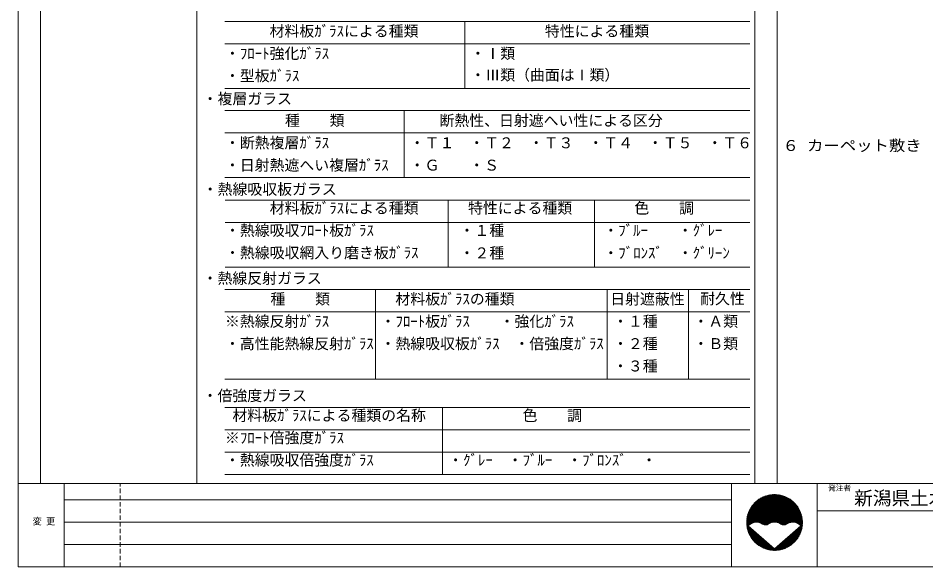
# Model space of a CAD drawing. Units: millimetres on the paper. Extents: x -398 to 394, y -286 to 284.
# Drawn here: x -398.2 to -154.2, y -285.6 to -138.2 of the extents above; entities that cross this region are included whole.
import ezdxf
from ezdxf.enums import TextEntityAlignment as Align

# ---------------------------------------------------------------- set-up
doc = ezdxf.new("R2010")
doc.units = ezdxf.units.MM
doc.linetypes.add('DASHED1', pattern=[1.8, 1.2, -0.6])
doc.layers.add('0-1', color=4, linetype='Continuous', lineweight=9)
doc.layers.add('0-F_ﾀｲﾄﾙ', color=5, linetype='Continuous', lineweight=9)
doc.layers.add('0-2_文字', color=7, linetype='Continuous')
doc.styles.add('ＭＳ ゴシック', font='')
doc.styles.get('ＭＳ ゴシック').set_extended_font_data('MS Gothic')

msp = doc.modelspace()

# ---------------------------------------------------------------- linework, layer by layer
at = {"layer": '0-1'}
for p, q in [((-392.185, -263.15), (-392.185, 284.35)), ((-350.192, -263.15), (-350.192, 284.35)), ((-200.186, 284.35), (-200.186, -263.15)), ((-194.186, 284.35), (-194.186, -263.15)), ((-342.591, -139.021), (-201.509, -139.021)), ((-278.091, -139.021), (-278.091, -157.021)), ((-342.591, -145.021), (-201.509, -145.021)), ((-342.591, -157.021), (-201.509, -157.021)), ((-342.591, -162.987), (-201.509, -162.987)), ((-294.418, -162.987), (-294.418, -180.987)), ((-342.591, -168.987), (-201.509, -168.987)), ((-342.591, -180.987), (-201.509, -180.987)), ((-342.561, -187.024), (-201.48, -187.024)), ((-282.561, -187.024), (-282.561, -205.024)), ((-243.275, -187.024), (-243.275, -205.024)), ((-342.561, -193.024), (-201.48, -193.024)), ((-342.561, -205.024), (-201.48, -205.024)), ((-342.591, -211.049), (-201.509, -211.049)), ((-302.091, -211.049), (-302.091, -235.121)), ((-239.875, -211.049), (-239.875, -235.121)), ((-218.023, -211.049), (-218.023, -235.121)), ((-342.591, -217.049), (-201.509, -217.049)), ((-342.591, -235.121), (-201.509, -235.121)), ((-342.591, -242.73), (-201.509, -242.73)), ((-284.091, -242.73), (-284.091, -260.73)), ((-342.591, -248.73), (-201.509, -248.73)), ((-342.591, -254.73), (-201.509, -254.73)), ((-342.591, -260.73), (-201.509, -260.73))]:
    msp.add_line(p, q, dxfattribs=at)
at = {"layer": '0-F_ﾀｲﾄﾙ', "color": 7}
for p, q in [((-398.185, -263.15), (393.814, -263.15)), ((-398.185, -263.15), (393.814, -263.15)), ((-398.185, -263.15), (393.814, -263.15)), ((-385.785, -285.565), (-385.785, -263.15)), ((-206.435, -285.565), (-206.435, -263.15)), ((-183.435, -285.565), (-183.435, -263.15)), ((-385.785, -267.55), (-206.435, -267.55)), ((-183.435, -270.55), (-6.686, -270.55)), ((-385.785, -273.55), (-206.435, -273.55)), ((-385.785, -279.55), (-206.435, -279.55)), ((393.814, -285.565), (-398.185, -285.565))]:
    msp.add_line(p, q, dxfattribs=at)
at = {"layer": '0-F_ﾀｲﾄﾙ', "color": 7, "linetype": 'DASHED1'}
msp.add_line((-370.786, -285.565), (-370.786, -263.15), dxfattribs=at)
at = {"layer": '0-F_ﾀｲﾄﾙ'}
for p, q in [((-202.335, -273.658), (-194.827, -266.15)), ((-202.334, -273.798), (-194.687, -266.151)), ((-202.334, -273.516), (-194.969, -266.151)), ((-202.33, -273.936), (-194.549, -266.155)), ((-202.33, -273.37), (-195.115, -266.155)), ((-202.324, -274.071), (-194.414, -266.161)), ((-202.323, -273.222), (-195.263, -266.162)), ((-202.315, -274.204), (-194.282, -266.17)), ((-202.313, -273.07), (-195.415, -266.172)), ((-202.304, -274.334), (-194.151, -266.181)), ((-202.299, -272.915), (-195.57, -266.186)), ((-202.291, -274.463), (-194.022, -266.194)), ((-202.282, -272.756), (-195.729, -266.203)), ((-202.276, -274.589), (-193.896, -266.209)), ((-202.261, -272.594), (-195.891, -266.224)), ((-202.26, -274.714), (-193.771, -266.226)), ((-202.241, -274.837), (-193.648, -266.244)), ((-202.235, -272.427), (-196.058, -266.25)), ((-202.205, -272.255), (-196.23, -266.281)), ((-202.169, -272.078), (-196.408, -266.316)), ((-202.127, -271.894), (-196.591, -266.358)), ((-202.079, -271.705), (-196.78, -266.406)), ((-202.023, -271.507), (-196.978, -266.462)), ((-201.958, -271.301), (-197.184, -266.527)), ((-201.883, -271.085), (-197.4, -266.602)), ((-201.796, -270.856), (-197.629, -266.689)), ((-201.692, -270.611), (-197.874, -266.793)), ((-201.569, -270.346), (-198.139, -266.916)), ((-201.416, -270.052), (-198.433, -267.069)), ((-201.234, -273.971), (-193.527, -266.265)), ((-201.22, -269.715), (-198.77, -267.265)), ((-200.941, -269.294), (-199.191, -267.544)), ((-200.936, -273.814), (-193.408, -266.287)), ((-200.699, -273.719), (-193.291, -266.31)), ((-200.493, -273.655), (-193.174, -266.336)), ((-200.308, -273.611), (-193.06, -266.363)), ((-200.284, -268.495), (-199.99, -268.202)), ((-200.137, -273.581), (-192.947, -266.391)), ((-199.977, -273.563), (-192.836, -266.421)), ((-199.827, -273.554), (-192.725, -266.453)), ((-199.684, -273.552), (-192.617, -266.485)), ((-199.548, -273.558), (-192.509, -266.519)), ((-199.417, -273.568), (-192.404, -266.555)), ((-199.292, -273.584), (-192.299, -266.592)), ((-199.171, -273.605), (-192.195, -266.63)), ((-199.055, -273.63), (-192.093, -266.669)), ((-198.942, -273.659), (-191.992, -266.709)), ((-198.833, -273.692), (-191.893, -266.751)), ((-198.728, -273.728), (-191.794, -266.794)), ((-198.626, -273.767), (-191.697, -266.838)), ((-198.526, -273.809), (-191.6, -266.883)), ((-198.43, -273.854), (-191.505, -266.929)), ((-198.337, -273.903), (-191.411, -266.977)), ((-198.247, -273.954), (-191.318, -267.025)), ((-198.159, -274.007), (-191.227, -267.075)), ((-198.073, -274.063), (-191.136, -267.126)), ((-197.987, -274.119), (-191.046, -267.177)), ((-197.895, -274.168), (-190.957, -267.23)), ((-197.797, -274.211), (-190.87, -267.284)), ((-197.692, -274.248), (-190.783, -267.339)), ((-197.58, -274.277), (-190.698, -267.394)), ((-197.46, -274.298), (-190.613, -267.451)), ((-197.329, -274.309), (-190.529, -267.509)), ((-197.185, -274.306), (-190.447, -267.568)), ((-197.023, -274.286), (-190.365, -267.628)), ((-196.832, -274.236), (-190.284, -267.688)), ((-196.572, -274.118), (-190.205, -267.75)), ((-196.206, -273.893), (-190.126, -267.813)), ((-195.941, -273.769), (-190.048, -267.876)), ((-195.719, -273.689), (-189.971, -267.941)), ((-195.523, -273.634), (-189.895, -268.006)), ((-195.344, -273.597), (-189.82, -268.073)), ((-195.178, -273.572), (-189.746, -268.14)), ((-195.023, -273.558), (-189.673, -268.209)), ((-194.876, -273.552), (-189.601, -268.278)), ((-194.736, -273.554), (-189.53, -268.348)), ((-194.602, -273.561), (-189.46, -268.42)), ((-194.474, -273.575), (-189.391, -268.492)), ((-194.35, -273.593), (-189.322, -268.565)), ((-194.231, -273.615), (-189.255, -268.639)), ((-194.117, -273.642), (-189.189, -268.714)), ((-194.006, -273.672), (-189.123, -268.79)), ((-193.898, -273.706), (-189.058, -268.867)), ((-193.794, -273.744), (-188.995, -268.945)), ((-193.693, -273.784), (-188.932, -269.023)), ((-193.596, -273.828), (-188.871, -269.103)), ((-193.501, -273.874), (-188.81, -269.184)), ((-193.409, -273.924), (-188.75, -269.266)), ((-193.319, -273.976), (-188.692, -269.348)), ((-193.232, -274.031), (-188.634, -269.432)), ((-193.148, -274.088), (-188.577, -269.517)), ((-193.059, -274.14), (-188.521, -269.602)), ((-192.964, -274.187), (-188.467, -269.689)), ((-192.864, -274.227), (-188.413, -269.777)), ((-192.756, -274.261), (-188.36, -269.865)), ((-192.64, -274.287), (-188.309, -269.955)), ((-192.516, -274.304), (-188.258, -270.046)), ((-192.38, -274.31), (-188.208, -270.138)), ((-192.229, -274.3), (-188.16, -270.231)), ((-192.057, -274.269), (-188.113, -270.325)), ((-191.846, -274.2), (-188.066, -270.42)), ((-191.511, -274.007), (-188.021, -270.516)), ((-191.197, -273.833), (-187.977, -270.614)), ((-190.953, -273.731), (-187.934, -270.713)), ((-190.744, -273.663), (-187.893, -270.812)), ((-190.556, -273.616), (-187.852, -270.913)), ((-190.383, -273.585), (-187.813, -271.016)), ((-190.221, -273.565), (-187.775, -271.119)), ((-190.07, -273.555), (-187.739, -271.224)), ((-189.926, -273.552), (-187.703, -271.33)), ((-189.788, -273.556), (-187.669, -271.437)), ((-189.657, -273.566), (-187.637, -271.546)), ((-189.531, -273.582), (-187.605, -271.656)), ((-189.409, -273.602), (-187.575, -271.768)), ((-189.292, -273.626), (-187.547, -271.881)), ((-189.179, -273.654), (-187.52, -271.995)), ((-189.07, -273.686), (-187.495, -272.111)), ((-188.964, -273.722), (-187.471, -272.229)), ((-188.861, -273.761), (-187.449, -272.349)), ((-188.762, -273.802), (-187.429, -272.47)), ((-188.665, -273.847), (-187.41, -272.593)), ((-188.571, -273.895), (-187.394, -272.717)), ((-188.48, -273.945), (-187.379, -272.844)), ((-188.392, -273.999), (-187.366, -272.973)), ((-188.307, -274.054), (-187.355, -273.103)), ((-188.223, -274.113), (-187.347, -273.236)), ((-202.221, -274.958), (-201.873, -274.61)), ((-202.198, -275.077), (-201.797, -274.676)), ((-202.175, -275.195), (-201.721, -274.741)), ((-202.149, -275.311), (-201.646, -274.807)), ((-202.122, -275.425), (-201.57, -274.873)), ((-202.094, -275.538), (-201.495, -274.939)), ((-202.064, -275.65), (-201.419, -275.005)), ((-202.033, -275.76), (-201.343, -275.07)), ((-202, -275.868), (-201.268, -275.136)), ((-201.966, -275.976), (-201.192, -275.202)), ((-201.93, -276.082), (-201.116, -275.268)), ((-201.893, -276.186), (-201.041, -275.333)), ((-201.855, -276.29), (-200.965, -275.399)), ((-201.816, -276.392), (-200.889, -275.465)), ((-201.776, -276.493), (-200.814, -275.531)), ((-201.734, -276.592), (-200.738, -275.597)), ((-201.691, -276.691), (-200.662, -275.662)), ((-201.647, -276.788), (-200.587, -275.728)), ((-194.399, -281.137), (-188.364, -275.102)), ((-194.247, -281.127), (-187.359, -274.238)), ((-194.092, -281.113), (-187.372, -274.393)), ((-193.933, -281.095), (-187.39, -274.552)), ((-193.77, -281.074), (-187.412, -274.715)), ((-193.603, -281.048), (-187.437, -274.882)), ((-193.431, -281.017), (-187.468, -275.055)), ((-193.253, -280.981), (-187.504, -275.232)), ((-193.07, -280.939), (-187.546, -275.416)), ((-192.879, -280.89), (-187.595, -275.606)), ((-188.143, -274.174), (-187.341, -273.371)), ((-188.065, -274.237), (-187.337, -273.509)), ((-187.989, -274.303), (-187.335, -273.649)), ((-187.916, -274.371), (-187.337, -273.792)), ((-187.845, -274.441), (-187.341, -273.937)), ((-187.777, -274.515), (-187.348, -274.086)), ((-201.602, -276.885), (-200.511, -275.794)), ((-201.556, -276.98), (-200.436, -275.86)), ((-201.508, -277.074), (-200.36, -275.925)), ((-201.46, -277.167), (-200.284, -275.991)), ((-201.41, -277.259), (-200.209, -276.057)), ((-201.359, -277.349), (-200.133, -276.123)), ((-201.308, -277.439), (-200.057, -276.189)), ((-201.255, -277.528), (-199.982, -276.254)), ((-201.201, -277.615), (-199.906, -276.32)), ((-201.146, -277.702), (-199.83, -276.386)), ((-201.091, -277.788), (-199.755, -276.452)), ((-201.034, -277.872), (-199.679, -276.517)), ((-200.976, -277.956), (-199.603, -276.583)), ((-200.917, -278.038), (-199.528, -276.649)), ((-200.857, -278.12), (-199.452, -276.715)), ((-200.797, -278.201), (-199.377, -276.781)), ((-200.735, -278.281), (-199.301, -276.846)), ((-200.672, -278.359), (-199.225, -276.912)), ((-200.609, -278.437), (-199.15, -276.978)), ((-200.544, -278.514), (-199.074, -277.044)), ((-200.479, -278.59), (-198.998, -277.109)), ((-200.412, -278.665), (-198.923, -277.175)), ((-200.345, -278.739), (-198.847, -277.241)), ((-200.276, -278.812), (-198.771, -277.307)), ((-200.207, -278.884), (-198.696, -277.373)), ((-200.137, -278.955), (-198.62, -277.438)), ((-200.066, -279.025), (-198.545, -277.504)), ((-199.993, -279.094), (-198.469, -277.57)), ((-199.92, -279.163), (-198.393, -277.636)), ((-199.846, -279.23), (-198.318, -277.701)), ((-199.771, -279.297), (-198.242, -277.767)), ((-199.695, -279.362), (-198.166, -277.833)), ((-199.618, -279.427), (-198.091, -277.899)), ((-199.541, -279.49), (-198.015, -277.965)), ((-199.462, -279.553), (-197.939, -278.03)), ((-199.382, -279.614), (-197.864, -278.096)), ((-199.301, -279.675), (-197.788, -278.162)), ((-194.836, -281.15), (-191.618, -277.932)), ((-194.693, -281.148), (-190.534, -276.989)), ((-194.548, -281.144), (-189.449, -276.045)), ((-192.682, -280.834), (-187.651, -275.803)), ((-192.475, -280.769), (-187.717, -276.01)), ((-192.258, -280.693), (-187.792, -276.227)), ((-192.028, -280.604), (-187.881, -276.457)), ((-191.782, -280.5), (-187.985, -276.703)), ((-191.516, -280.375), (-188.11, -276.969)), ((-191.22, -280.221), (-188.264, -277.265)), ((-190.879, -280.021), (-188.464, -277.606)), ((-190.452, -279.735), (-188.75, -278.034)), ((-199.22, -279.735), (-197.712, -278.228)), ((-199.137, -279.794), (-197.637, -278.294)), ((-199.053, -279.851), (-197.561, -278.359)), ((-198.969, -279.908), (-197.485, -278.425)), ((-198.883, -279.964), (-197.41, -278.491)), ((-198.796, -280.019), (-197.334, -278.557)), ((-198.708, -280.072), (-197.259, -278.622)), ((-198.62, -280.125), (-197.183, -278.688)), ((-198.53, -280.177), (-197.107, -278.754)), ((-198.439, -280.227), (-197.032, -278.82)), ((-198.347, -280.277), (-196.956, -278.886)), ((-198.254, -280.325), (-196.88, -278.951)), ((-198.16, -280.372), (-196.805, -279.017)), ((-198.065, -280.419), (-196.729, -279.083)), ((-197.969, -280.464), (-196.653, -279.149)), ((-197.871, -280.508), (-196.578, -279.214)), ((-197.773, -280.551), (-196.502, -279.28)), ((-197.673, -280.592), (-196.427, -279.346)), ((-197.572, -280.633), (-196.351, -279.412)), ((-197.47, -280.672), (-196.275, -279.478)), ((-197.366, -280.71), (-196.2, -279.543)), ((-197.261, -280.746), (-196.124, -279.609)), ((-197.155, -280.782), (-196.048, -279.675)), ((-197.048, -280.816), (-195.973, -279.741)), ((-196.939, -280.849), (-195.897, -279.806)), ((-196.829, -280.88), (-195.821, -279.872)), ((-196.717, -280.91), (-195.746, -279.938)), ((-196.604, -280.938), (-195.67, -280.004)), ((-196.49, -280.965), (-195.594, -280.07)), ((-196.374, -280.99), (-195.519, -280.135)), ((-196.256, -281.014), (-195.443, -280.201)), ((-196.137, -281.036), (-195.368, -280.267)), ((-196.015, -281.056), (-195.292, -280.333)), ((-195.893, -281.075), (-195.216, -280.398)), ((-195.768, -281.091), (-195.141, -280.464)), ((-195.641, -281.106), (-195.065, -280.53)), ((-195.513, -281.119), (-194.989, -280.596)), ((-195.114, -281.144), (-193.788, -279.819)), ((-194.976, -281.148), (-192.703, -278.875)), ((-195.382, -281.13), (-194.914, -280.662)), ((-195.249, -281.138), (-194.838, -280.727))]:
    msp.add_line(p, q, dxfattribs=at)
at = {"layer": '0-F_ﾀｲﾄﾙ', "color": 7}
msp.add_lwpolyline([(-398.185, -285.565), (-398.185, 284.35), (393.814, 284.35), (393.814, -285.565)], dxfattribs=at)
at = {"layer": '0-F_ﾀｲﾄﾙ'}
msp.add_lwpolyline([(-201.933, -274.558), (-194.835, -280.73), (-187.738, -274.558)], dxfattribs=at)
msp.add_circle((-194.835, -273.65), 7.5, dxfattribs=at)
for centre, radius, start, end in [((-199.725, -276.477), 2.925, 54.9904, 138.98872), ((-197.28, -272.907), 1.403, 236.8522, 305.66466), ((-194.835, -276.477), 2.925, 54.9904, 123.80286), ((-192.39, -272.907), 1.403, 236.8522, 305.66466), ((-189.945, -276.477), 2.925, 41.01126, 123.80286)]:
    msp.add_arc(centre, radius, start, end, dxfattribs=at)

# ---------------------------------------------------------------- texts
at = {"layer": '0-2_文字', "style": 'ＭＳ ゴシック'}
for s, p in [('\u3000\u3000\u3000材料板ｶﾞﾗｽによる種類', (-342.591, -143.985)), ('\u3000\u3000\u3000\u3000\u3000特性による種類', (-276.591, -143.985)), ('・ﾌﾛｰﾄ強化ｶﾞﾗｽ', (-342.591, -149.985)), ('・Ⅰ類', (-276.591, -149.985)), ('・型板ｶﾞﾗｽ', (-342.591, -155.985)), ('・Ⅲ類（曲面はⅠ類）', (-276.591, -155.768)), ('・複層ガラス', (-348.591, -162.173)), ('種\u3000\u3000類', (-326.459, -167.998)), ('\u3000\u3000断熱性、日射遮へい性による区分', (-292.918, -167.998)), ('・断熱複層ｶﾞﾗｽ', (-342.591, -173.998)), ('・Ｔ１\u3000・Ｔ２\u3000・Ｔ３\u3000・Ｔ４\u3000・Ｔ５\u3000・Ｔ６', (-292.918, -173.998)), ('・日射熱遮へい複層ｶﾞﾗｽ', (-342.591, -179.998)), ('・Ｇ\u3000\u3000・Ｓ', (-292.918, -179.998)), ('・熱線吸収板ガラス', (-348.561, -186.466)), ('\u3000\u3000\u3000材料板ｶﾞﾗｽによる種類', (-342.561, -191.524)), ('特性による種類', (-277.257, -191.524)), ('色\u3000\u3000調', (-232.518, -191.524)), ('・熱線吸収ﾌﾛｰﾄ板ｶﾞﾗｽ', (-342.561, -197.524)), ('・１種', (-279.53, -197.524)), ('・ﾌﾞﾙｰ\u3000  ・ｸﾞﾚｰ', (-240.862, -197.524)), ('・熱線吸収網入り磨き板ｶﾞﾗｽ', (-342.561, -203.524)), ('・２種', (-279.53, -203.572)), ('・ﾌﾞﾛﾝｽﾞ\u3000・ｸﾞﾘｰﾝ', (-240.862, -203.572)), ('・熱線反射ガラス', (-348.591, -210.379)), ('種\u3000\u3000類', (-330.37, -215.948)), ('\u3000材料板ｶﾞﾗｽの種類', (-300.766, -215.948)), ('日射遮蔽性', (-239.015, -215.948)), ('耐久性', (-214.853, -215.868)), ('※熱線反射ｶﾞﾗｽ\u3000\u3000\u3000', (-342.591, -221.948)), ('・ﾌﾛｰﾄ板ｶﾞﾗｽ\u3000\u3000・強化ｶﾞﾗｽ', (-300.766, -221.948)), ('・１種', (-238.273, -221.948)), ('・Ａ類', (-216.663, -221.948)), ('・高性能熱線反射ｶﾞﾗｽ', (-342.591, -227.948)), ('・熱線吸収板ｶﾞﾗｽ\u3000・倍強度ｶﾞﾗｽ', (-300.766, -227.948)), ('・２種', (-238.273, -227.948)), ('・Ｂ類', (-216.663, -227.948)), ('・３種', (-238.273, -233.957)), ('・倍強度ガラス', (-348.591, -241.901)), (' 材料板ｶﾞﾗｽによる種類の名称', (-342.591, -247.23)), ('\u3000\u3000\u3000\u3000\u3000色\u3000\u3000調', (-282.591, -247.23)), ('※ﾌﾛｰﾄ倍強度ｶﾞﾗｽ\u3000\u3000\u3000', (-342.591, -253.23)), ('・熱線吸収倍強度ｶﾞﾗｽ', (-342.591, -259.23)), ('・ｸﾞﾚｰ\u3000・ﾌﾞﾙｰ\u3000・ﾌﾞﾛﾝｽﾞ\u3000・\u3000', (-282.591, -259.23))]:
    msp.add_text(s, height=2.933, dxfattribs=at).set_placement(p, align=Align.BOTTOM_LEFT)
at = {"layer": '0-2_文字', "style": 'ＭＳ ゴシック', "width": 1.1}
msp.add_text('６ カーペット敷き', height=2.933, dxfattribs=at).set_placement((-192.707, -174.72), align=Align.BOTTOM_LEFT)
at = {"layer": '0-F_ﾀｲﾄﾙ', "color": 7, "style": 'ＭＳ ゴシック'}
for s, height, p in [('発注者', 1.466, (-180.435, -265.55)), ('新潟県土木部都市局営繕課', 3.666, (-173.435, -270.05))]:
    msp.add_text(s, height=height, dxfattribs=at).set_placement(p, align=Align.BOTTOM_LEFT)
at = {"layer": '0-F_ﾀｲﾄﾙ', "color": 7, "style": 'ＭＳ ゴシック', "width": 0.95}
msp.add_text('変 更', height=1.833, dxfattribs=at).set_placement((-394.285, -274.8), align=Align.BOTTOM_LEFT)

doc.saveas('drawing.dxf')
